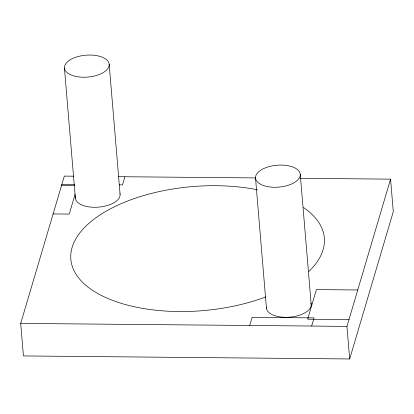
<?xml version="1.0" encoding="UTF-8"?>
<svg xmlns="http://www.w3.org/2000/svg" width="414" height="414" viewBox="0 0 414 414"><rect width="100%" height="100%" fill="white"/><g stroke="black" fill="none" stroke-linecap="round" stroke-linejoin="round"><path stroke-width="0.62" d="M300.072 178.325L390.568 179.138L393.3 211.647L349.675 358.964L23.432 355.926L20.7 323.417L64.325 176.1L73.992 176.204M75.079 194.342L69.247 214.085L53.008 213.934M255.469 177.922L124.888 176.752L122.477 184.892L119.248 184.861M249.709 325.456L252.121 317.31L314.081 317.885L311.67 326.03L20.7 323.417M349.675 358.964L346.948 326.455L390.568 179.138M61.707 184.333L74.634 184.453M61.391 185.555L74.51 185.674M357.737 289.986L316.405 289.603L307.638 319.215L348.971 319.598M118.445 176.68L124.888 176.752M311.67 326.03L346.948 326.455M300.259 174.299A22.444 10.987 -4.8 0 1 267.501 186.595A22.444 10.987 -4.8 0 1 265.912 167.639A22.444 10.987 -4.8 0 1 300.259 174.299L311.178 304.337M255.521 178.056L266.44 308.094M109.172 64.263A22.444 10.987 -4.8 0 1 76.414 76.559A22.444 10.987 -4.8 0 1 74.82 57.603A22.444 10.987 -4.8 0 1 109.172 64.263L120.091 194.301M64.434 68.02L75.353 198.058M119.988 193.617A22.444 10.987 -4.8 0 1 97.233 207.223A22.444 10.987 -4.8 0 1 75.581 195.972M310.883 302.981A22.444 10.987 -4.8 0 1 290.431 317.098A22.444 10.987 -4.8 0 1 266.43 307.405M303.565 207.569A127.196 62.245 -4.8 0 1 308.891 271.465M265.871 296.869A127.196 62.245 -4.8 0 1 103.769 296.615A127.196 62.245 -4.8 0 1 97.554 216.615A127.196 62.245 -4.8 0 1 257.555 189.803"/></g></svg>
